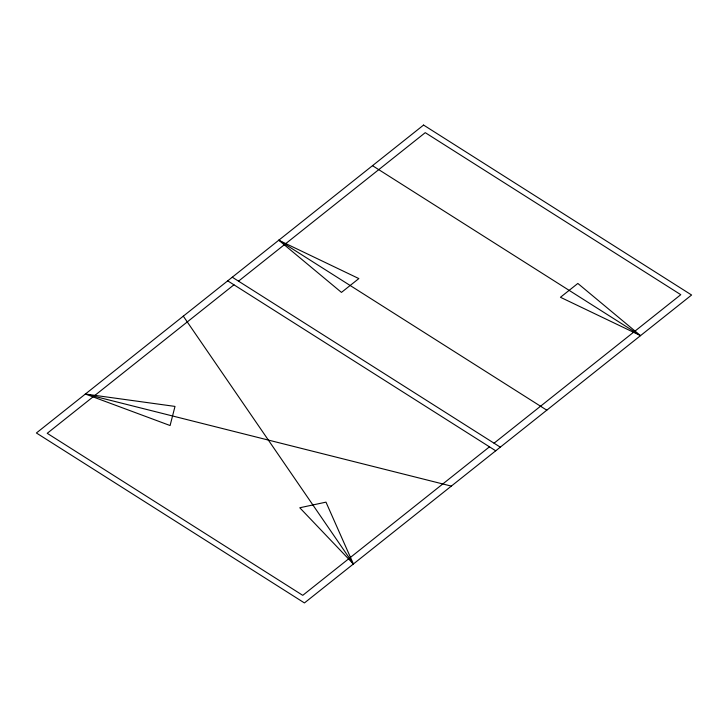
<?xml version="1.0" encoding="UTF-8"?>
<svg xmlns="http://www.w3.org/2000/svg" width="728" height="728" viewBox="0 0 728 728"><rect width="100%" height="100%" fill="white"/><g stroke="black" fill="none" stroke-linecap="round" stroke-linejoin="round"><path stroke-width="1.09" d="M233.952 284.803L47.22 433.315L302.748 595.34L489.48 446.828M238.52 281.172L425.252 132.66L680.78 294.685L494.048 443.197M85.367 394.039L175.002 406.415L170.088 425.534L85.367 394.039L451.333 486.104M640.531 335.626L560.451 297.279L577.841 283.447L640.531 335.626L372.499 165.675M278.769 240.222L358.849 278.578L341.459 292.401L278.769 240.222L546.801 410.183M232.268 277.204L500.3 447.156M227.7 280.844L495.732 450.796M353.399 563.991L299.781 507.762L325.98 502.147L353.399 563.991L183.301 316.152M423.569 125.061L36.4 432.987L304.431 602.939L691.6 295.013L423.569 125.061"/></g></svg>
